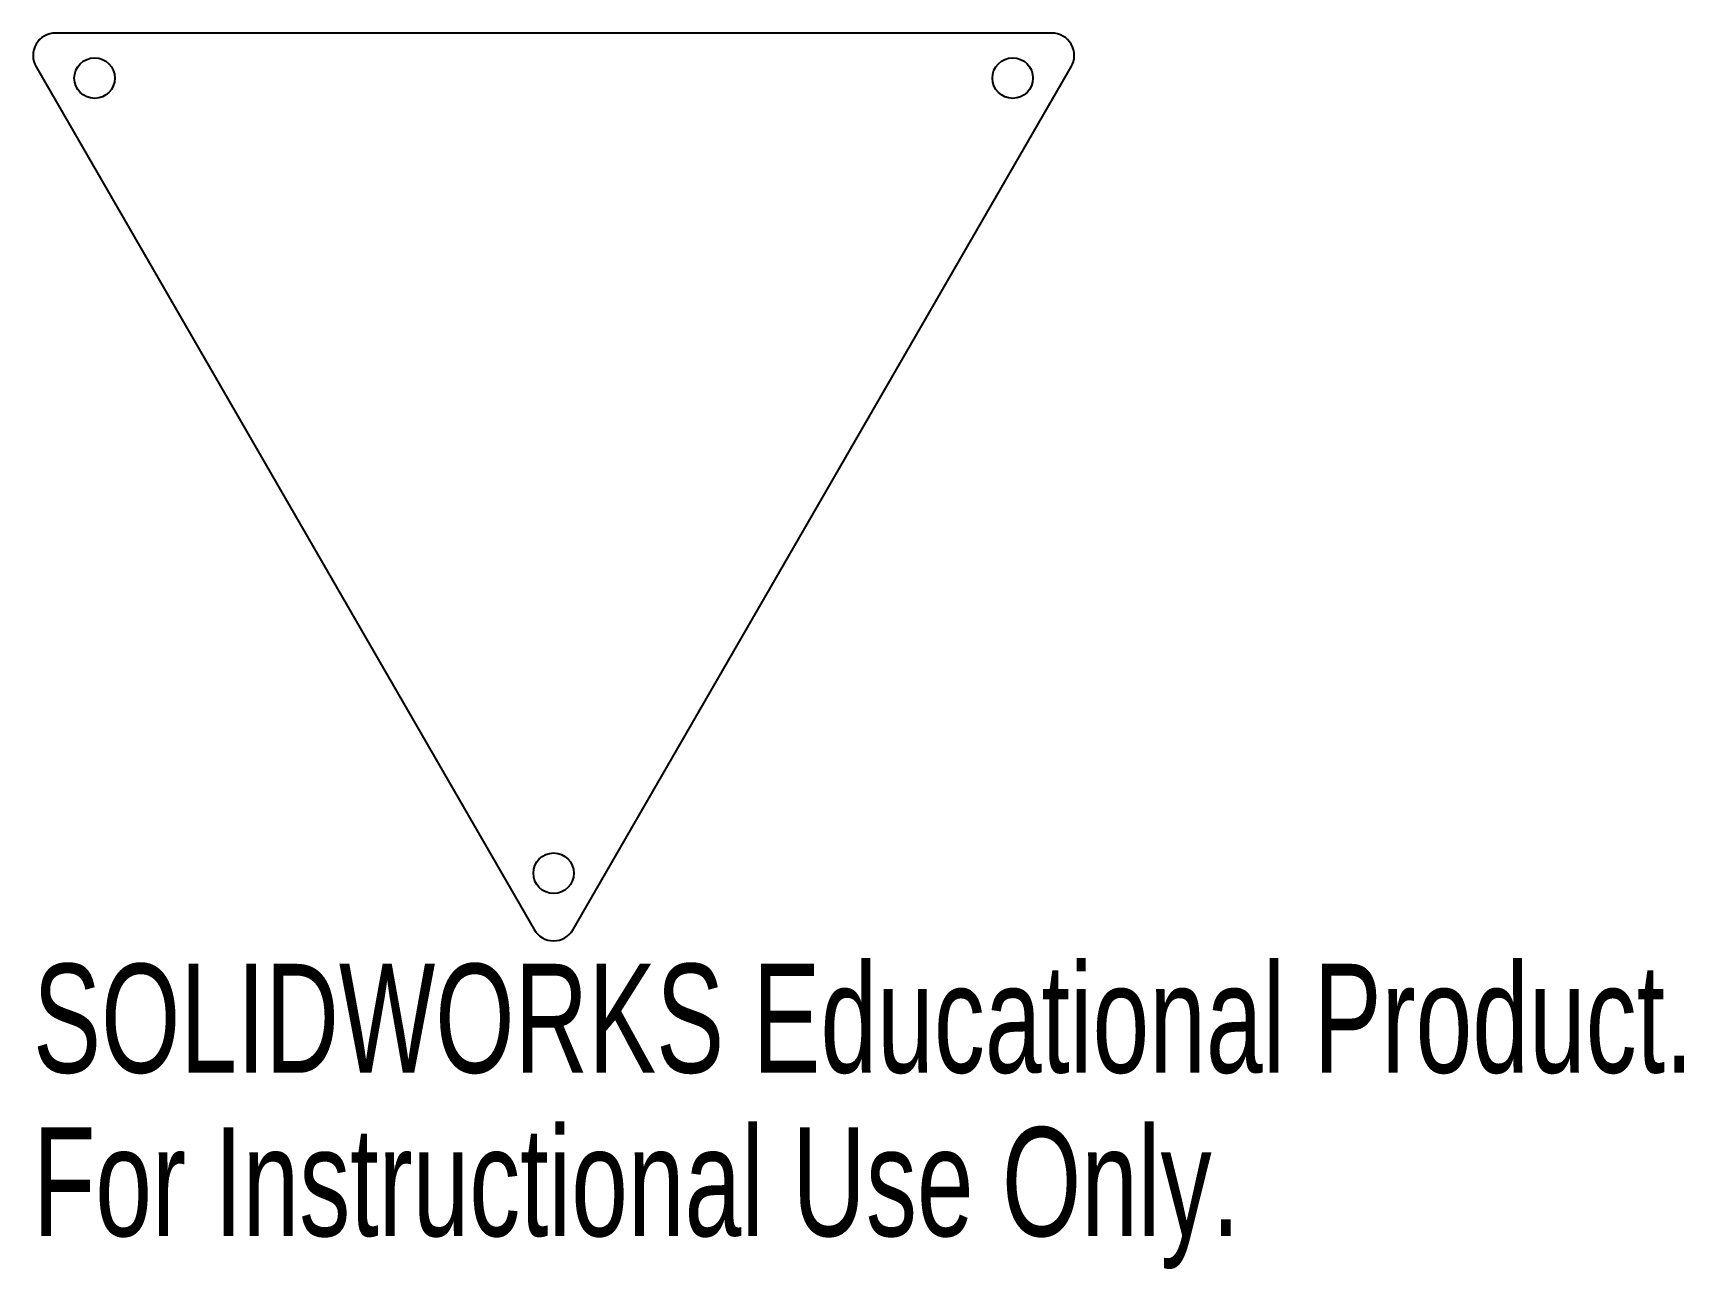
# Model space of a CAD drawing. Header units: millimetres. Extents: x 21.9 to 95.2, y -67.1 to -12.2.
import ezdxf

# ---------------------------------------------------------------- set-up
doc = ezdxf.new("R2010")
doc.units = ezdxf.units.MM
doc.styles.add('SLDTEXTSTYLE0', font='TXT', dxfattribs={"width": 0.7})

msp = doc.modelspace()

# ---------------------------------------------------------------- linework, layer by layer
at = {"color": 7, "linetype": 'Continuous', "lineweight": 25}
for p, q in [((67.104, -12.219), (22.896, -12.219)), ((22.03, -13.719), (44.134, -52.005)), ((45.866, -52.005), (67.97, -13.719))]:
    msp.add_line(p, q, dxfattribs=at)
for centre in [(24.628, -14.219), (65.372, -14.219), (45, -49.505)]:
    msp.add_circle(centre, 0.9, dxfattribs=at)
for centre, start, end in [((22.896, -13.219), 90, 210), ((67.104, -13.219), 330, 90), ((45, -51.505), 210, 330)]:
    msp.add_arc(centre, 1, start, end, dxfattribs=at)

# ---------------------------------------------------------------- texts
at = {"color": 7, "linetype": 'Continuous', "char_height": 4.83362, "attachment_point": 1, "style": 'SLDTEXTSTYLE0'}
for s, insert in [('SOLIDWORKS Educational Product.', (21.896, -53.524)), ('For Instructional Use Only.', (21.896, -60.775))]:
    msp.add_mtext(s, dxfattribs=dict(at, insert=insert))

doc.saveas('drawing.dxf')
